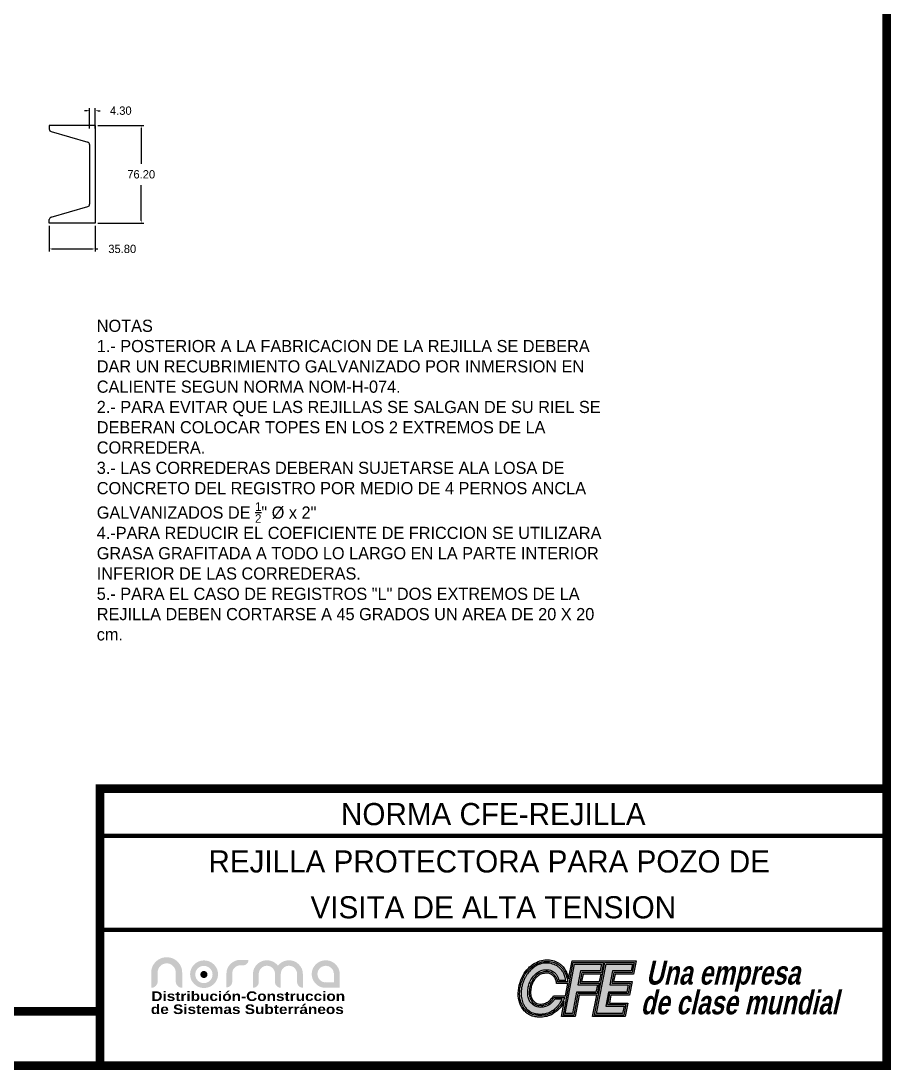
# Model space of a CAD drawing. Header units: centimetres. Extents: x 97 to 420531, y -2964 to 2316.
# Drawn here: x 2044 to 2723, y 97 to 915 of the extents above; entities that cross this region are included whole.
import ezdxf
from ezdxf.enums import TextEntityAlignment as Align

# ---------------------------------------------------------------- set-up
doc = ezdxf.new("R2010")
doc.units = ezdxf.units.CM
doc.header["$LTSCALE"] = 10
doc.header["$MEASUREMENT"] = 0
doc.layers.get('0').update_dxf_attribs({"linetype": 'CONTINUOUS'})
doc.layers.get('DEFPOINTS').update_dxf_attribs({"color": 2, "linetype": 'CONTINUOUS'})
for name, color, linetype in [('acero', 7, 'CONTINUOUS'), ('Dimensiones', 7, 'CONTINUOUS'), ('LAYER_1', 160, 'CONTINUOUS'), ('MARCO', 7, 'CONTINUOUS'), ('TEXTOS', 7, 'CONTINUOUS')]:
    doc.layers.add(name, color=color, linetype=linetype)
doc.layers.add('LOGO', color=7, linetype='CONTINUOUS', true_color=0x00a160)
doc.styles.get("Standard").update_dxf_attribs({"font": ''})
doc.styles.get('Standard').set_extended_font_data('Zurich Ex BT')
doc.dimstyles.get("Standard").update_dxf_attribs({"dimtxt": 6.5, "dimasz": 2, "dimexe": 2, "dimexo": 2, "dimgap": 5, "dimtad": 0, "dimtih": 1, "dimtoh": 1, "dimzin": 0, "dimdsep": 46, "dimtxsty": 'Standard', "dimcen": 0.09, "dimclrt": 256, "dimadec": 0, "dimazin": 0, "dimtfac": 1, "dimtofl": 0, "dimtmove": 0, "dimatfit": 3, "dimfxl": 0, "dimtolj": 1, "dimtzin": 0, "dimarcsym": 0})

# ---------------------------------------------------------------- blocks, each defined once
blk = doc.blocks.new('*D39')
at = {"layer": 'DEFPOINTS', "color": 0}
for p in [(2101.67, 833.71), (2101.67, 757.51), (2137.63, 757.51)]:
    blk.add_point(p, dxfattribs=at)
at = {"layer": 'Dimensiones', "color": 0, "lineweight": -2}
for p, q in [((2103.67, 833.71), (2139.63, 833.71)), ((2137.63, 831.71), (2137.63, 803.92)), ((2137.63, 759.51), (2137.63, 787.3)), ((2103.67, 757.51), (2139.63, 757.51))]:
    blk.add_line(p, q, dxfattribs=at)
at = {"layer": 'Dimensiones', "color": 0}
for points in [[(2137.29, 831.71), (2137.96, 831.71), (2137.63, 833.71)], [(2137.29, 759.51), (2137.96, 759.51), (2137.63, 757.51)]]:
    blk.add_solid(points, dxfattribs=at)
at = {"layer": 'Dimensiones', "insert": (2137.63, 795.61), "char_height": 6.5, "attachment_point": 5}
blk.add_mtext('\\A1;76.20', dxfattribs=at)
blk = doc.blocks.new('*D40')
at = {"layer": 'DEFPOINTS', "color": 0}
for p in [(2065.87, 757.51), (2101.67, 757.51), (2101.67, 737.41)]:
    blk.add_point(p, dxfattribs=at)
at = {"layer": 'Dimensiones', "color": 0, "lineweight": -2}
for p, q in [((2065.87, 755.51), (2065.87, 735.41)), ((2101.67, 755.51), (2101.67, 735.41)), ((2067.87, 737.41), (2099.67, 737.41)), ((2101.67, 737.41), (2103.67, 737.41))]:
    blk.add_line(p, q, dxfattribs=at)
at = {"layer": 'Dimensiones', "color": 0}
for points in [[(2067.87, 737.74), (2067.87, 737.07), (2065.87, 737.41)], [(2099.67, 737.74), (2099.67, 737.07), (2101.67, 737.41)]]:
    blk.add_solid(points, dxfattribs=at)
at = {"layer": 'Dimensiones', "insert": (2122.84, 737.41), "char_height": 6.5, "attachment_point": 5}
blk.add_mtext('\\A1;35.80', dxfattribs=at)
blk = doc.blocks.new('*D41')
at = {"layer": 'DEFPOINTS', "color": 0}
for p in [(2101.67, 845.31), (2097.37, 829.41), (2101.67, 829.41)]:
    blk.add_point(p, dxfattribs=at)
at = {"layer": 'Dimensiones', "color": 0, "lineweight": -2}
for p, q in [((2095.37, 845.31), (2093.37, 845.31)), ((2097.37, 831.41), (2097.37, 847.31)), ((2101.67, 831.41), (2101.67, 847.31)), ((2103.67, 845.31), (2105.67, 845.31))]:
    blk.add_line(p, q, dxfattribs=at)
at = {"layer": 'Dimensiones', "color": 0}
for points in [[(2095.37, 845.65), (2095.37, 844.98), (2097.37, 845.31)], [(2103.67, 845.65), (2103.67, 844.98), (2101.67, 845.31)]]:
    blk.add_solid(points, dxfattribs=at)
at = {"layer": 'Dimensiones', "insert": (2121.7, 845.31), "char_height": 6.5, "attachment_point": 5}
blk.add_mtext('\\A1;4.30', dxfattribs=at)
blk = doc.blocks.new('CFE-logo')
at = {"layer": 'LOGO'}
h = blk.add_hatch(color=256, dxfattribs=at)
h.paths.add_polyline_path([(-6.3, 34.49, 0.054617), (-8.96, 35.72, 0.06951), (-12.95, 36.47, 0.073461), (-17.11, 36.07, 0.070228), (-21.5, 34.29, 0.043722), (-24.22, 32.39, 0.039641), (-26.5, 30.15, 0.06765), (-29.65, 25.35, 0.070931), (-31.77, 18.5, 0.0834), (-31.89, 11.64, 0.093808), (-29.9, 5.9, 0.073538), (-27.55, 3.04, 0.039243), (-25.95, 1.76, 0.037048), (-24.48, 0.91, 0.041823), (-22.64, 0.21, 0.027251), (-21.22, -0.11, 0.022948), (-19.74, -0.29, 0.027241), (-17.5, -0.34, 0.028062), (-15.39, -0.16, 0.05489), (-12.11, 0.67, 0.050165), (-9.58, 1.94, 0.040744), (-7.12, 3.78, 0.04453), (-4.65, 6.39, 0.033821), (-2.99, 8.82, 0.010858), (-2.52, 9.65), (-4.35, 0), (4.35, 0), (6.96, 13.79), (18.39, 13.79), (15.66, 0), (36.56, 0), (38.28, 8.68), (26.42, 8.68), (27.43, 13.79), (39.3, 13.79), (41.02, 22.48), (29.16, 22.48), (30.11, 27.31), (41.98, 27.31), (43.66, 35.78), (2.42, 35.78), (0.23, 24.17, 0.027909), (-0.34, 26.36, 0.001464), (-0.37, 26.47, 0.000578), (-0.39, 26.51, -0.009497), (-0.4, 26.55, 0.003356), (-0.48, 26.8, 0.00254), (-0.55, 26.98, 0.005278), (-0.69, 27.36, 0.013504), (-1.06, 28.26, 0.004307), (-1.18, 28.54, 0.020786), (-1.82, 29.76, 0.016409), (-2.34, 30.62, 0.062618), (-4.51, 33.17, 0.047115)])
h.paths.add_polyline_path([(-4.73, 32.02, -0.026011), (-3.88, 31.08, -0.040955), (-2.63, 29.28, -0.045009), (-1.38, 26.56, -0.057125), (-0.39, 22.34), (-6.68, 22.34, 0.022798), (-6.87, 23.11, 0.022795), (-7.15, 23.93, 0.024572), (-7.54, 24.78, 0.029388), (-8.09, 25.72, 0.040701), (-8.99, 26.86, 0.087795), (-10.87, 28.24, 0.095835), (-13.34, 28.92, 0.056908), (-15.27, 28.85, 0.065301), (-17.81, 28.2, 0.095363), (-20.41, 26.54, 0.047439), (-22.43, 24.2, 0.028256), (-23.21, 22.98, 0.036079), (-23.95, 21.43, 0.040811), (-24.62, 19.15, 0.046813), (-25.05, 15.13, 0.065799), (-24.72, 12.55, 0.052928), (-24.08, 10.89, 0.055589), (-23.15, 9.47, 0.05296), (-22.07, 8.42, 0.068472), (-20.53, 7.52, 0.054253), (-19.27, 7.15, 0.012802), (-18.98, 7.1, 0.023993), (-18.42, 7.06, 0.025361), (-17.64, 7.03, 0.044931), (-16.33, 7.12, 0.044413), (-14.9, 7.52, 0.015165), (-13.84, 7.94, 0.0426), (-12.72, 8.48, 0.075058), (-10.63, 10.29, 0.044541), (-9.09, 12.37), (-2.25, 12.37, -0.021359), (-2.83, 11.01, -0.041863), (-4.59, 7.96, -0.048068), (-7.06, 5.07, -0.055524), (-10.09, 2.73, -0.033283), (-11.79, 1.85, -0.068103), (-15.6, 0.82, -0.069073), (-20.79, 0.86, -0.1917), (-28.13, 5.08, -0.108971), (-30.69, 10.24, -0.082267), (-31.19, 16.01, -0.03328), (-30.67, 19.62, -0.042896), (-29.47, 23.59, -0.06382), (-26.89, 28.26, -0.07848), (-22.64, 32.45, -0.056136), (-19.24, 34.34, -0.088161), (-14.22, 35.47, -0.078803), (-9.9, 34.95, -0.073198), (-6.56, 33.47, -0.054439)], flags=16)
h.paths.add_polyline_path([(-4.69, 30.51, -0.03804), (-3.72, 29.2, -0.032128), (-2.88, 27.67, -0.038622), (-1.97, 25.2, -0.030376), (-1.57, 23.46), (-5.96, 23.46, 0.025236), (-6.39, 24.75, 0.032471), (-7.02, 26.09, 0.08989), (-8.44, 27.87, 0.088015), (-10.52, 29.39, 0.114172), (-14.23, 30.12, 0.083553), (-17.46, 29.58, 0.092963), (-20.48, 27.8, 0.048188), (-22.92, 25.21, 0.064471), (-24.76, 21.9, 0.045389), (-25.68, 18.88, 0.053705), (-26.04, 15.15, 0.073942), (-25.53, 11.76, 0.077371), (-24.35, 9.37, 0.041784), (-23.49, 8.34, 0.036743), (-22.58, 7.55, 0.042496), (-21.34, 6.78, 0.042242), (-19.99, 6.23, 0.086788), (-17.97, 5.94, 0.048583), (-16.19, 6.06, 0.040014), (-14.63, 6.46, 0.025514), (-13.2, 7.04, 0.040124), (-12.22, 7.62, 0.027411), (-11.19, 8.44, 0.020598), (-10.11, 9.48, 0.013421), (-9.29, 10.39, 0.014222), (-8.59, 11.24), (-3.88, 11.24, -0.022184), (-4.38, 10.22, -0.021686), (-5.22, 8.83, -0.022236), (-6.2, 7.48, -0.023532), (-7.29, 6.23, -0.027026), (-8.55, 5.06, -0.046201), (-10.85, 3.48, -0.064778), (-13.92, 2.15, -0.048948), (-16.54, 1.68, -0.031415), (-18.91, 1.65, -0.03984), (-21.25, 1.93, -0.038066), (-22.82, 2.39, -0.040694), (-24.24, 3.05, -0.034971), (-25.41, 3.84, -0.031583), (-26.53, 4.84, -0.056818), (-28.09, 6.77, -0.040977), (-29.08, 8.65, -0.03107), (-29.68, 10.34, -0.030121), (-30.09, 12.17, -0.031633), (-30.29, 14.25, -0.033552), (-30.21, 16.59, -0.022587), (-29.92, 18.61, -0.025884), (-29.34, 20.97, -0.026393), (-28.51, 23.28, -0.026115), (-27.53, 25.32, -0.025986), (-26.51, 26.98, -0.02835), (-24.8, 29.18, -0.041606), (-22.64, 31.27, -0.031298), (-21.11, 32.36, -0.044143), (-18.95, 33.45, -0.036293), (-17.04, 34.06, -0.036108), (-15.27, 34.36, -0.044382), (-13, 34.37, -0.036616), (-11.04, 34.06, -0.038057), (-9, 33.42, -0.027852), (-7.62, 32.78, -0.028929), (-6.4, 32.03, -0.064438)], flags=0)
h.paths.add_polyline_path([(3.25, 34.78), (22.56, 34.78), (21.28, 28.31), (8.69, 28.31), (7.4, 21.48), (19.92, 21.48), (18.59, 14.79), (6.13, 14.79), (3.52, 1), (-3.14, 1)], flags=16)
h.paths.add_polyline_path([(-9.82, 26.3, -0.042079), (-9.1, 25.49, -0.024939), (-8.64, 24.82, -0.029066), (-8.17, 23.95, -0.030353), (-7.78, 22.96, -0.022503), (-7.58, 22.27, -0.046365), (-7.45, 21.33), (-0.31, 21.33), (-1.82, 13.38), (-9.51, 13.38, -0.032068), (-10.48, 11.89, -0.024919), (-11.35, 10.82, -0.03743), (-12.39, 9.85, -0.076551), (-13.88, 8.97, -0.017064), (-15.15, 8.46, -0.045383), (-16.43, 8.12, -0.050825), (-18.16, 8.06, -0.092177), (-20.13, 8.45, -0.068823), (-21.49, 9.22, -0.049798), (-22.38, 10.05, -0.061273), (-23.31, 11.41, -0.062952), (-23.96, 13.21, -0.048503), (-24.17, 14.84, -0.036912), (-24, 17.64, -0.056115), (-23.25, 20.86, -0.060826), (-22.09, 23.13, -0.025948), (-21.11, 24.45, -0.047646), (-19.63, 26.01, -0.083921), (-17.6, 27.25, -0.03878), (-16.32, 27.64, -0.031858), (-14.74, 27.89, -0.064861), (-12.97, 27.85, -0.078405), (-11.23, 27.29, -0.037228), (-10.49, 26.85, -0.03675)], flags=16)
h.paths.add_polyline_path([(4.08, 33.78), (21.38, 33.78), (20.49, 29.31), (7.86, 29.31), (6.19, 20.48), (18.73, 20.48), (17.79, 15.79), (5.3, 15.79), (2.69, 2), (-1.93, 2)], flags=0)
h.paths.add_polyline_path([(9.52, 27.31), (21.08, 27.31), (20.12, 22.48), (8.6, 22.48)], flags=0)
h.paths.add_polyline_path([(23.58, 34.78), (42.44, 34.78), (41.16, 28.31), (29.29, 28.31), (27.94, 21.48), (39.8, 21.48), (38.47, 14.79), (26.61, 14.79), (25.2, 7.68), (37.06, 7.68), (35.74, 1), (16.88, 1)], flags=16)
h.paths.add_polyline_path([(24.4, 33.78), (41.22, 33.78), (40.34, 29.31), (28.43, 29.31), (26.76, 20.48), (38.58, 20.48), (37.65, 15.79), (25.87, 15.79), (24.15, 6.68), (35.85, 6.68), (34.92, 2), (18.09, 2)], flags=0)
for points in [[(-2.52, 9.65, -0.010858), (-2.99, 8.82, -0.033821), (-4.65, 6.39, -0.04453), (-7.12, 3.78, -0.040744), (-9.58, 1.94, -0.050165), (-12.11, 0.67, -0.05489), (-15.39, -0.16, -0.028062), (-17.5, -0.34, -0.027241), (-19.74, -0.29, -0.022948), (-21.22, -0.11, -0.027251), (-22.64, 0.21, -0.041823), (-24.48, 0.91, -0.037048), (-25.95, 1.76, -0.039243), (-27.55, 3.04, -0.073538), (-29.9, 5.9, -0.093808), (-31.89, 11.64, -0.0834), (-31.77, 18.5, -0.070931), (-29.65, 25.35, -0.06765), (-26.5, 30.15, -0.039641), (-24.22, 32.39, -0.043722), (-21.5, 34.29, -0.070228), (-17.11, 36.07, -0.073461), (-12.95, 36.47, -0.06951), (-8.96, 35.72, -0.054617), (-6.3, 34.49, -0.047115), (-4.51, 33.17, -0.062618), (-2.34, 30.62, -0.016409), (-1.82, 29.76, -0.020786), (-1.18, 28.54, -0.004307), (-1.06, 28.26, -0.013504), (-0.69, 27.36, -0.005278), (-0.55, 26.98, -0.00254), (-0.48, 26.8, -0.003356), (-0.4, 26.55, 0.009497), (-0.39, 26.51, -0.000578), (-0.37, 26.47, -0.001464), (-0.34, 26.36, -0.027909), (0.23, 24.17), (2.42, 35.78), (43.66, 35.78), (41.98, 27.31), (30.11, 27.31), (29.16, 22.48), (41.02, 22.48), (39.3, 13.79), (27.43, 13.79), (26.42, 8.68), (38.28, 8.68), (36.56, 0), (15.66, 0), (18.39, 13.79), (6.96, 13.79), (4.35, 0), (-4.35, 0)], [(-6.68, 22.34, 0.022798), (-6.87, 23.11, 0.022795), (-7.15, 23.93, 0.024572), (-7.54, 24.78, 0.029388), (-8.09, 25.72, 0.040701), (-8.99, 26.86, 0.087795), (-10.87, 28.24, 0.097282), (-13.38, 28.92, 0.055766), (-15.27, 28.85, 0.065301), (-17.81, 28.2, 0.095363), (-20.41, 26.54, 0.047439), (-22.43, 24.2, 0.028256), (-23.21, 22.98, 0.036079), (-23.95, 21.43, 0.040811), (-24.62, 19.15, 0.046813), (-25.05, 15.13, 0.065799), (-24.72, 12.55, 0.052928), (-24.08, 10.89, 0.055589), (-23.15, 9.47, 0.05296), (-22.07, 8.42, 0.068472), (-20.53, 7.52, 0.054253), (-19.27, 7.15, 0.012802), (-18.98, 7.1, 0.023993), (-18.42, 7.06, 0.025361), (-17.64, 7.03, 0.044931), (-16.33, 7.12, 0.044413), (-14.9, 7.52, 0.015165), (-13.84, 7.94, 0.0426), (-12.72, 8.48, 0.075058), (-10.63, 10.29, 0.044541), (-9.09, 12.37), (-2.25, 12.37, -0.021359), (-2.83, 11.01, -0.041863), (-4.59, 7.96, -0.048068), (-7.06, 5.07, -0.055524), (-10.09, 2.73, -0.033283), (-11.79, 1.85, -0.068103), (-15.6, 0.82, -0.069073), (-20.79, 0.86, -0.1917), (-28.13, 5.08, -0.108971), (-30.69, 10.24, -0.082267), (-31.19, 16.01, -0.03328), (-30.67, 19.62, -0.042896), (-29.47, 23.59, -0.06382), (-26.89, 28.26, -0.07848), (-22.64, 32.45, -0.056136), (-19.24, 34.34, -0.088161), (-14.22, 35.47, -0.078803), (-9.9, 34.95, -0.073198), (-6.56, 33.47, -0.054439), (-4.73, 32.02, -0.026011), (-3.88, 31.08, -0.040955), (-2.63, 29.28, -0.045009), (-1.38, 26.56, -0.057125), (-0.39, 22.34)], [(-2.88, 27.67, 0.033314), (-3.75, 29.25, 0.037857), (-4.73, 30.56, 0.062841), (-6.4, 32.03, 0.028929), (-7.62, 32.78, 0.027852), (-9, 33.42, 0.038057), (-11.04, 34.06, 0.036616), (-13, 34.37, 0.044382), (-15.27, 34.36, 0.036108), (-17.04, 34.06, 0.036293), (-18.95, 33.45, 0.044143), (-21.11, 32.36, 0.031298), (-22.64, 31.27, 0.041004), (-24.77, 29.21, 0.028794), (-26.51, 26.98, 0.025986), (-27.53, 25.32, 0.026115), (-28.51, 23.28, 0.026393), (-29.34, 20.97, 0.025884), (-29.92, 18.61, 0.022587), (-30.21, 16.59, 0.033552), (-30.29, 14.25, 0.031633), (-30.09, 12.17, 0.030121), (-29.68, 10.34, 0.03107), (-29.08, 8.65, 0.040977), (-28.09, 6.77, 0.056818), (-26.53, 4.84, 0.031583), (-25.41, 3.84, 0.034971), (-24.24, 3.05, 0.040694), (-22.82, 2.39, 0.038066), (-21.25, 1.93, 0.03984), (-18.91, 1.65, 0.031563), (-16.53, 1.68, 0.048744), (-13.92, 2.15, 0.064778), (-10.85, 3.48, 0.046201), (-8.55, 5.06, 0.027026), (-7.29, 6.23, 0.022945), (-6.22, 7.44, 0.022786), (-5.22, 8.83, 0.021686), (-4.38, 10.22, 0.022184), (-3.88, 11.24), (-8.59, 11.24, -0.014222), (-9.29, 10.39, -0.013421), (-10.11, 9.48, -0.019817), (-11.14, 8.48, -0.028593), (-12.22, 7.62, -0.040124), (-13.2, 7.04, -0.025514), (-14.63, 6.46, -0.040014), (-16.19, 6.06, -0.048583), (-17.97, 5.94, -0.086788), (-19.99, 6.23, -0.042242), (-21.34, 6.78, -0.042496), (-22.58, 7.55, -0.036743), (-23.49, 8.34, -0.041784), (-24.35, 9.37, -0.077371), (-25.53, 11.76, -0.073942), (-26.04, 15.15, -0.053705), (-25.68, 18.88, -0.045389), (-24.76, 21.9, -0.064471), (-22.92, 25.21, -0.048188), (-20.48, 27.8, -0.092963), (-17.46, 29.58, -0.083553), (-14.23, 30.12, -0.114172), (-10.52, 29.39, -0.088015), (-8.44, 27.87, -0.08989), (-7.02, 26.09, -0.032471), (-6.39, 24.75, -0.025236), (-5.96, 23.46), (-1.57, 23.46, 0.030376), (-1.97, 25.2, 0.038622)]]:
    blk.add_lwpolyline(points, format="xyb", close=True, dxfattribs=at)
for points in [[(19.92, 21.48), (18.59, 14.79), (6.13, 14.79), (3.52, 1), (-3.14, 1), (3.25, 34.78), (22.56, 34.78), (21.28, 28.31), (8.69, 28.31), (7.4, 21.48), (19.92, 21.48)], [(20.49, 29.31), (7.86, 29.31), (6.19, 20.48), (18.73, 20.48), (17.79, 15.79), (5.3, 15.79), (2.69, 2), (-1.93, 2), (4.08, 33.78), (21.38, 33.78)], [(23.58, 34.78), (42.44, 34.78), (41.16, 28.31), (29.29, 28.31), (27.94, 21.48), (39.8, 21.48), (38.47, 14.79), (26.61, 14.79), (25.2, 7.68), (37.06, 7.68), (35.74, 1), (16.88, 1)], [(24.4, 33.78), (41.22, 33.78), (40.34, 29.31), (28.43, 29.31), (26.76, 20.48), (38.58, 20.48), (37.65, 15.79), (25.87, 15.79), (24.15, 6.68), (35.85, 6.68), (34.92, 2), (18.09, 2)], [(20.12, 22.48), (21.08, 27.31), (9.52, 27.31), (8.6, 22.48)]]:
    blk.add_lwpolyline(points, close=True, dxfattribs=at)
blk.add_lwpolyline([(-0.31, 21.33), (-7.45, 21.33, 0.046365), (-7.58, 22.27, 0.022503), (-7.78, 22.96, 0.030353), (-8.17, 23.95, 0.029066), (-8.64, 24.82, 0.024939), (-9.1, 25.49, 0.042079), (-9.82, 26.3, 0.03675), (-10.49, 26.85, 0.037228), (-11.23, 27.29, 0.078405), (-12.97, 27.85, 0.064861), (-14.74, 27.89, 0.031858), (-16.32, 27.64, 0.03878), (-17.6, 27.25, 0.083921), (-19.63, 26.01, 0.047646), (-21.11, 24.45, 0.025948), (-22.09, 23.13, 0.060826), (-23.25, 20.86, 0.056115), (-24, 17.64, 0.036912), (-24.17, 14.84, 0.048503), (-23.96, 13.21, 0.062952), (-23.31, 11.41, 0.062364), (-22.36, 10.03, 0.048606), (-21.49, 9.22, 0.068823), (-20.13, 8.45, 0.092177), (-18.16, 8.06, 0.050825), (-16.43, 8.12, 0.045383), (-15.15, 8.46, 0.017064), (-13.88, 8.97, 0.076551), (-12.39, 9.85, 0.03743), (-11.35, 10.82, 0.024919), (-10.48, 11.89, 0.032068), (-9.51, 13.38), (-1.82, 13.38)], format="xyb", dxfattribs=at)
blk.add_lwpolyline([(-1.82, 13.38), (-0.31, 21.33)], dxfattribs=at)
blk = doc.blocks.new('CFE-empresa')
at = {"layer": 'LOGO'}
blk.add_blockref('CFE-logo', (-46.5, 0), dxfattribs=at)
at = {"layer": 'LOGO', "char_height": 15.2785, "attachment_point": 4, "line_spacing_factor": 0.75}
for s, insert, width in [('\\pi3.3868;{\\fHelvetica Narrow|b1|i0|c0|p34;\\Q13;\\W0.9;Una empresa}', (0, 25.9), 107.2821), ('{\\fHelvetica Narrow|b1|i0|c0|p34;\\Q13;\\W0.9;de clase mundial}', (0, 8.99), 135.3031)]:
    blk.add_mtext(s, dxfattribs=dict(at, insert=insert, width=width))
blk = doc.blocks.new('logo_norma')
at = {"linetype": 'Continuous', "lineweight": 0}
blk.add_hatch(color=2, dxfattribs=at).paths.add_polyline_path([(33.63, 163, 1), (38.81, 163, 1)])
at = {"layer": 'LAYER_1', "lineweight": 0}
h = blk.add_hatch(color=7, dxfattribs=at)
h.dxf.hatch_style = 2
edge = h.paths.add_edge_path()
edge.add_spline(control_points=[(15.71, 164.38), (15.71, 166.19), (15.07, 167.77), (13.79, 169.1), (12.51, 170.44), (10.96, 171.11), (9.14, 171.11), (7.3, 171.11), (5.74, 170.44), (4.46, 169.12), (3.17, 167.79), (2.53, 166.21), (2.53, 164.38), (2.53, 164.38), (2.53, 157.96), (2.53, 157.96), (2.53, 156.68), (2.07, 155.58), (1.15, 154.66), (0.23, 153.74), (-0.87, 153.28), (-2.15, 153.28), (-2.15, 153.28), (-2.15, 164.39), (-2.15, 164.39), (-2.15, 167.46), (-1.04, 170.09), (1.17, 172.27), (3.38, 174.45), (6.03, 175.54), (9.14, 175.54), (12.22, 175.54), (14.87, 174.45), (17.08, 172.27), (19.29, 170.09), (20.4, 167.46), (20.4, 164.39), (20.4, 164.39), (20.4, 153.28), (20.4, 153.28), (19.11, 153.28), (18.01, 153.74), (17.09, 154.66), (16.17, 155.58), (15.71, 156.68), (15.71, 157.96), (15.71, 157.96), (15.71, 164.38), (15.71, 164.38)], knot_values=[0, 0, 0, 0, 1, 1, 1, 2, 2, 2, 3, 3, 3, 4, 4, 4, 5, 5, 5, 6, 6, 6, 7, 7, 7, 8, 8, 8, 9, 9, 9, 10, 10, 10, 11, 11, 11, 12, 12, 12, 13, 13, 13, 14, 14, 14, 15, 15, 15, 16, 16, 16, 16], degree=3, periodic=0)
h = blk.add_hatch(color=1, dxfattribs=at)
h.dxf.hatch_style = 2
edge = h.paths.add_edge_path()
edge.add_arc((36.22, 163), 6.29, 0, 360)
h.paths.add_polyline_path([(36.33, 173.22), (36.59, 173.21), (36.85, 173.2), (37.1, 173.19), (37.36, 173.17), (37.61, 173.14), (37.85, 173.11), (38.1, 173.07), (38.34, 173.03), (38.58, 172.98), (38.82, 172.93), (39.06, 172.87), (39.29, 172.8), (39.52, 172.73), (39.75, 172.65), (39.98, 172.57), (40.2, 172.48), (40.43, 172.39), (40.65, 172.28), (40.86, 172.18), (41.08, 172.07), (41.29, 171.95), (41.5, 171.83), (41.71, 171.7), (41.92, 171.56), (42.12, 171.42), (42.33, 171.27), (42.53, 171.12), (42.72, 170.96), (42.92, 170.8), (43.11, 170.63), (43.3, 170.46), (43.49, 170.27), (43.68, 170.09), (43.85, 169.9), (44.03, 169.71), (44.19, 169.52), (44.35, 169.33), (44.51, 169.13), (44.66, 168.93), (44.8, 168.73), (44.94, 168.52), (45.07, 168.32), (45.2, 168.11), (45.32, 167.9), (45.43, 167.68), (45.54, 167.47), (45.64, 167.25), (45.74, 167.03), (45.83, 166.81), (45.91, 166.58), (45.99, 166.35), (46.07, 166.12), (46.13, 165.89), (46.19, 165.66), (46.25, 165.42), (46.3, 165.18), (46.34, 164.94), (46.38, 164.69), (46.41, 164.45), (46.44, 164.2), (46.46, 163.95), (46.48, 163.69), (46.48, 163.44), (46.49, 163.18), (46.48, 162.92), (46.48, 162.66), (46.46, 162.41), (46.44, 162.16), (46.41, 161.91), (46.38, 161.66), (46.34, 161.42), (46.3, 161.18), (46.25, 160.94), (46.19, 160.7), (46.13, 160.47), (46.07, 160.24), (45.99, 160.01), (45.91, 159.78), (45.83, 159.56), (45.74, 159.33), (45.64, 159.11), (45.54, 158.9), (45.43, 158.68), (45.32, 158.47), (45.2, 158.26), (45.07, 158.05), (44.94, 157.85), (44.8, 157.64), (44.66, 157.44), (44.51, 157.25), (44.35, 157.05), (44.19, 156.86), (44.03, 156.67), (43.85, 156.48), (43.68, 156.29), (43.49, 156.11), (43.3, 155.93), (43.11, 155.76), (42.92, 155.59), (42.72, 155.43), (42.53, 155.27), (42.33, 155.12), (42.12, 154.97), (41.92, 154.83), (41.71, 154.7), (41.5, 154.57), (41.29, 154.45), (41.08, 154.33), (40.86, 154.22), (40.65, 154.11), (40.43, 154.02), (40.2, 153.92), (39.98, 153.83), (39.75, 153.75), (39.52, 153.67), (39.29, 153.6), (39.06, 153.54), (38.82, 153.48), (38.58, 153.42), (38.34, 153.37), (38.1, 153.33), (37.85, 153.29), (37.61, 153.26), (37.36, 153.24), (37.1, 153.22), (36.85, 153.2), (36.59, 153.2), (36.33, 153.19), (36.07, 153.2), (35.82, 153.2), (35.56, 153.22), (35.31, 153.24), (35.06, 153.26), (34.81, 153.29), (34.57, 153.33), (34.33, 153.37), (34.09, 153.42), (33.85, 153.48), (33.61, 153.54), (33.38, 153.6), (33.15, 153.67), (32.92, 153.75), (32.69, 153.83), (32.47, 153.92), (32.24, 154.02), (32.02, 154.11), (31.81, 154.22), (31.59, 154.33), (31.38, 154.45), (31.17, 154.57), (30.96, 154.7), (30.75, 154.83), (30.55, 154.97), (30.35, 155.12), (30.15, 155.27), (29.95, 155.43), (29.76, 155.59), (29.57, 155.76), (29.38, 155.93), (29.19, 156.11), (29, 156.29), (28.83, 156.48), (28.65, 156.67), (28.49, 156.86), (28.33, 157.05), (28.17, 157.25), (28.02, 157.44), (27.88, 157.64), (27.75, 157.85), (27.61, 158.05), (27.49, 158.26), (27.37, 158.47), (27.26, 158.68), (27.15, 158.9), (27.05, 159.11), (26.95, 159.33), (26.86, 159.56), (26.77, 159.78), (26.7, 160.01), (26.62, 160.24), (26.56, 160.47), (26.49, 160.7), (26.44, 160.94), (26.39, 161.18), (26.35, 161.42), (26.31, 161.66), (26.28, 161.91), (26.25, 162.16), (26.23, 162.41), (26.21, 162.66), (26.21, 162.92), (26.2, 163.18), (26.21, 163.44), (26.21, 163.69), (26.23, 163.95), (26.25, 164.2), (26.28, 164.45), (26.31, 164.69), (26.35, 164.94), (26.39, 165.18), (26.44, 165.42), (26.49, 165.66), (26.56, 165.89), (26.62, 166.12), (26.7, 166.35), (26.77, 166.58), (26.86, 166.81), (26.95, 167.03), (27.05, 167.25), (27.15, 167.47), (27.26, 167.68), (27.37, 167.9), (27.49, 168.11), (27.61, 168.32), (27.75, 168.52), (27.88, 168.73), (28.02, 168.93), (28.17, 169.13), (28.33, 169.33), (28.49, 169.52), (28.65, 169.71), (28.83, 169.9), (29, 170.09), (29.19, 170.27), (29.38, 170.46), (29.57, 170.63), (29.76, 170.8), (29.95, 170.96), (30.15, 171.12), (30.35, 171.27), (30.55, 171.42), (30.75, 171.56), (30.96, 171.7), (31.17, 171.83), (31.38, 171.95), (31.59, 172.07), (31.81, 172.18), (32.02, 172.28), (32.24, 172.39), (32.47, 172.48), (32.69, 172.57), (32.92, 172.65), (33.15, 172.73), (33.38, 172.8), (33.61, 172.87), (33.85, 172.93), (34.09, 172.98), (34.33, 173.03), (34.57, 173.07), (34.81, 173.11), (35.06, 173.14), (35.31, 173.17), (35.56, 173.19), (35.82, 173.2), (36.07, 173.21)])
h = blk.add_hatch(color=7, dxfattribs=at)
h.dxf.hatch_style = 2
edge = h.paths.add_edge_path()
edge.add_spline(control_points=[(56.86, 157.83), (56.86, 156.68), (56.45, 155.69), (55.62, 154.86), (54.79, 154.04), (53.8, 153.62), (52.65, 153.62), (52.65, 153.62), (52.65, 163.66), (52.65, 163.66), (52.65, 166.43), (53.65, 168.79), (55.65, 170.74), (57.65, 172.68), (60.03, 173.65), (62.81, 173.65), (62.81, 173.65), (68.73, 173.65), (68.73, 173.65), (68.73, 172.55), (68.34, 171.61), (67.56, 170.83), (66.78, 170.06), (65.84, 169.67), (64.74, 169.67), (64.74, 169.67), (62.81, 169.67), (62.81, 169.67), (61.15, 169.67), (59.75, 169.08), (58.59, 167.91), (57.44, 166.73), (56.86, 165.32), (56.86, 163.66), (56.86, 163.66), (56.86, 157.83), (56.86, 157.83)], knot_values=[0, 0, 0, 0, 1, 1, 1, 2, 2, 2, 3, 3, 3, 4, 4, 4, 5, 5, 5, 6, 6, 6, 7, 7, 7, 8, 8, 8, 9, 9, 9, 10, 10, 10, 11, 11, 11, 12, 12, 12, 12], degree=3, periodic=0)
h = blk.add_hatch(color=7, dxfattribs=at)
h.dxf.hatch_style = 2
edge = h.paths.add_edge_path()
edge.add_spline(control_points=[(92.25, 163.31), (92.25, 163.31), (92.25, 153.32), (92.25, 153.32), (91.1, 153.32), (90.11, 153.74), (89.28, 154.56), (88.45, 155.39), (88.04, 156.38), (88.04, 157.53), (88.04, 157.53), (88.04, 163.31), (88.04, 163.31), (88.04, 164.96), (87.47, 166.38), (86.32, 167.57), (85.18, 168.76), (83.78, 169.36), (82.12, 169.36), (80.47, 169.36), (79.07, 168.76), (77.91, 167.57), (76.76, 166.38), (76.18, 164.96), (76.18, 163.31), (76.18, 163.31), (76.18, 157.53), (76.18, 157.53), (76.18, 156.36), (75.77, 155.37), (74.95, 154.55), (74.13, 153.74), (73.14, 153.32), (71.97, 153.32), (71.97, 153.32), (71.97, 163.31), (71.97, 163.31), (71.97, 166.08), (72.97, 168.45), (74.96, 170.41), (76.96, 172.37), (79.35, 173.35), (82.12, 173.35), (83.69, 173.35), (85.18, 173), (86.59, 172.31), (87.99, 171.62), (89.18, 170.66), (90.17, 169.42), (91.12, 170.64), (92.31, 171.6), (93.73, 172.3), (95.15, 173), (96.64, 173.35), (98.19, 173.35), (100.97, 173.35), (103.35, 172.37), (105.34, 170.41), (107.33, 168.45), (108.32, 166.08), (108.32, 163.31), (108.32, 163.31), (108.32, 153.32), (108.32, 153.32), (107.17, 153.32), (106.18, 153.74), (105.35, 154.56), (104.52, 155.39), (104.11, 156.38), (104.11, 157.53), (104.11, 157.53), (104.11, 163.31), (104.11, 163.31), (104.11, 164.96), (103.54, 166.38), (102.39, 167.57), (101.25, 168.76), (99.85, 169.36), (98.19, 169.36), (96.54, 169.36), (95.14, 168.76), (93.98, 167.57), (92.83, 166.38), (92.25, 164.96), (92.25, 163.31)], knot_values=[0, 0, 0, 0, 1, 1, 1, 2, 2, 2, 3, 3, 3, 4, 4, 4, 5, 5, 5, 6, 6, 6, 7, 7, 7, 8, 8, 8, 9, 9, 9, 10, 10, 10, 11, 11, 11, 12, 12, 12, 13, 13, 13, 14, 14, 14, 15, 15, 15, 16, 16, 16, 17, 17, 17, 18, 18, 18, 19, 19, 19, 20, 20, 20, 21, 21, 21, 22, 22, 22, 23, 23, 23, 24, 24, 24, 25, 25, 25, 26, 26, 26, 27, 27, 27, 28, 28, 28, 28], degree=3, periodic=0)
h = blk.add_hatch(color=7, dxfattribs=at)
h.dxf.hatch_style = 2
h.paths.add_polyline_path([(135.17, 163.27), (135.17, 153.28), (124.97, 153.28), (124.71, 153.29), (124.46, 153.3), (124.2, 153.31), (123.95, 153.33), (123.7, 153.36), (123.45, 153.39), (123.21, 153.42), (122.96, 153.47), (122.72, 153.52), (122.48, 153.57), (122.25, 153.63), (122.01, 153.69), (121.78, 153.77), (121.55, 153.84), (121.32, 153.93), (121.1, 154.01), (120.87, 154.11), (120.65, 154.21), (120.44, 154.31), (120.22, 154.42), (120.01, 154.54), (119.8, 154.66), (119.59, 154.79), (119.38, 154.93), (119.17, 155.07), (118.97, 155.21), (118.77, 155.36), (118.57, 155.52), (118.38, 155.68), (118.19, 155.85), (118, 156.02), (117.81, 156.2), (117.62, 156.39), (117.44, 156.57), (117.27, 156.76), (117.1, 156.95), (116.94, 157.14), (116.79, 157.34), (116.64, 157.54), (116.49, 157.74), (116.36, 157.94), (116.23, 158.15), (116.1, 158.35), (115.98, 158.56), (115.86, 158.78), (115.76, 158.99), (115.65, 159.21), (115.56, 159.43), (115.47, 159.65), (115.38, 159.87), (115.3, 160.1), (115.23, 160.33), (115.16, 160.56), (115.1, 160.8), (115.04, 161.03), (114.99, 161.27), (114.95, 161.51), (114.91, 161.76), (114.88, 162), (114.85, 162.25), (114.83, 162.5), (114.82, 162.76), (114.81, 163.01), (114.81, 163.27), (114.81, 163.53), (114.82, 163.79), (114.83, 164.04), (114.85, 164.29), (114.88, 164.54), (114.91, 164.79), (114.95, 165.03), (114.99, 165.27), (115.04, 165.51), (115.1, 165.75), (115.16, 165.98), (115.23, 166.22), (115.3, 166.45), (115.38, 166.67), (115.47, 166.9), (115.56, 167.12), (115.65, 167.34), (115.76, 167.56), (115.86, 167.78), (115.98, 167.99), (116.1, 168.2), (116.23, 168.41), (116.36, 168.62), (116.49, 168.82), (116.64, 169.02), (116.79, 169.22), (116.94, 169.42), (117.1, 169.61), (117.27, 169.8), (117.44, 169.99), (117.62, 170.18), (117.81, 170.37), (118, 170.55), (118.19, 170.72), (118.38, 170.89), (118.57, 171.06), (118.77, 171.21), (118.97, 171.37), (119.17, 171.51), (119.38, 171.65), (119.59, 171.79), (119.8, 171.92), (120.01, 172.04), (120.22, 172.16), (120.44, 172.27), (120.65, 172.38), (120.87, 172.48), (121.1, 172.57), (121.32, 172.66), (121.55, 172.75), (121.78, 172.82), (122.01, 172.89), (122.25, 172.96), (122.48, 173.02), (122.72, 173.08), (122.96, 173.12), (123.21, 173.17), (123.45, 173.2), (123.7, 173.24), (123.95, 173.26), (124.2, 173.28), (124.46, 173.3), (124.71, 173.31), (124.97, 173.31), (125.23, 173.31), (125.49, 173.3), (125.74, 173.28), (126, 173.26), (126.25, 173.24), (126.49, 173.2), (126.74, 173.17), (126.98, 173.12), (127.23, 173.08), (127.46, 173.02), (127.7, 172.96), (127.94, 172.89), (128.17, 172.82), (128.4, 172.75), (128.63, 172.66), (128.85, 172.57), (129.07, 172.48), (129.3, 172.38), (129.51, 172.27), (129.73, 172.16), (129.94, 172.04), (130.16, 171.92), (130.37, 171.79), (130.57, 171.65), (130.78, 171.51), (130.98, 171.37), (131.18, 171.21), (131.38, 171.06), (131.58, 170.89), (131.77, 170.72), (131.96, 170.55), (132.15, 170.37), (132.34, 170.18), (132.52, 169.99), (132.69, 169.8), (132.86, 169.61), (133.02, 169.42), (133.18, 169.22), (133.33, 169.02), (133.47, 168.82), (133.61, 168.62), (133.74, 168.41), (133.87, 168.2), (133.99, 167.99), (134.1, 167.78), (134.21, 167.56), (134.32, 167.34), (134.41, 167.12), (134.5, 166.9), (134.59, 166.67), (134.67, 166.45), (134.74, 166.22), (134.81, 165.98), (134.87, 165.75), (134.93, 165.51), (134.98, 165.27), (135.02, 165.03), (135.06, 164.79), (135.09, 164.54), (135.12, 164.29), (135.14, 164.04), (135.15, 163.79), (135.16, 163.53)])
edge = h.paths.add_edge_path()
edge.add_line((130.75, 157.38), (124.84, 157.38))
edge.add_arc((124.84, 163.29), 5.91, 0, 270, ccw=False)
edge.add_line((130.75, 163.29), (130.75, 157.38))
edge = h.paths.add_edge_path()
edge.add_arc((124.84, 163.29), 5.91, 227.45875, 270)
edge.add_line((124.84, 157.38), (130.75, 157.38))
edge.add_line((130.75, 157.38), (130.75, 163.29))
edge.add_arc((124.84, 163.29), 5.91, 360, 490.35884)
edge.add_line((121.02, 167.79), (121.08, 167.85))
edge.add_line((121.08, 167.85), (121.19, 167.95))
edge.add_line((121.19, 167.95), (121.3, 168.05))
edge.add_line((121.3, 168.05), (121.42, 168.14))
edge.add_line((121.42, 168.14), (121.54, 168.23))
edge.add_line((121.54, 168.23), (121.66, 168.31))
edge.add_line((121.66, 168.31), (121.78, 168.4))
edge.add_line((121.78, 168.4), (121.9, 168.47))
edge.add_line((121.9, 168.47), (122.02, 168.55))
edge.add_line((122.02, 168.55), (122.15, 168.62))
edge.add_line((122.15, 168.62), (122.28, 168.69))
edge.add_line((122.28, 168.69), (122.4, 168.75))
edge.add_line((122.4, 168.75), (122.53, 168.81))
edge.add_line((122.53, 168.81), (122.66, 168.87))
edge.add_line((122.66, 168.87), (122.8, 168.93))
edge.add_line((122.8, 168.93), (122.93, 168.98))
edge.add_line((122.93, 168.98), (123.07, 169.02))
edge.add_line((123.07, 169.02), (123.2, 169.07))
edge.add_line((123.2, 169.07), (123.34, 169.11))
edge.add_line((123.34, 169.11), (123.48, 169.14))
edge.add_line((123.48, 169.14), (123.63, 169.18))
edge.add_line((123.63, 169.18), (123.77, 169.21))
edge.add_line((123.77, 169.21), (123.91, 169.23))
edge.add_line((123.91, 169.23), (124.06, 169.26))
edge.add_line((124.06, 169.26), (124.21, 169.27))
edge.add_line((124.21, 169.27), (124.36, 169.29))
edge.add_line((124.36, 169.29), (124.51, 169.3))
edge.add_line((124.51, 169.3), (124.66, 169.31))
edge.add_line((124.66, 169.31), (124.81, 169.32))
edge.add_line((124.81, 169.32), (124.97, 169.32))
edge.add_line((124.97, 169.32), (125.12, 169.32))
edge.add_line((125.12, 169.32), (125.28, 169.31))
edge.add_line((125.28, 169.31), (125.43, 169.3))
edge.add_line((125.43, 169.3), (125.58, 169.29))
edge.add_line((125.58, 169.29), (125.73, 169.27))
edge.add_line((125.73, 169.27), (125.88, 169.26))
edge.add_line((125.88, 169.26), (126.02, 169.23))
edge.add_line((126.02, 169.23), (126.17, 169.21))
edge.add_line((126.17, 169.21), (126.31, 169.18))
edge.add_line((126.31, 169.18), (126.45, 169.14))
edge.add_line((126.45, 169.14), (126.59, 169.11))
edge.add_line((126.59, 169.11), (126.73, 169.07))
edge.add_line((126.73, 169.07), (126.87, 169.02))
edge.add_line((126.87, 169.02), (127, 168.98))
edge.add_line((127, 168.98), (127.14, 168.93))
edge.add_line((127.14, 168.93), (127.27, 168.87))
edge.add_line((127.27, 168.87), (127.4, 168.81))
edge.add_line((127.4, 168.81), (127.53, 168.75))
edge.add_line((127.53, 168.75), (127.66, 168.69))
edge.add_line((127.66, 168.69), (127.79, 168.62))
edge.add_line((127.79, 168.62), (127.91, 168.55))
edge.add_line((127.91, 168.55), (128.03, 168.47))
edge.add_line((128.03, 168.47), (128.16, 168.4))
edge.add_line((128.16, 168.4), (128.28, 168.31))
edge.add_line((128.28, 168.31), (128.4, 168.23))
edge.add_line((128.4, 168.23), (128.51, 168.14))
edge.add_line((128.51, 168.14), (128.63, 168.05))
edge.add_line((128.63, 168.05), (128.74, 167.95))
edge.add_line((128.74, 167.95), (128.86, 167.85))
edge.add_line((128.86, 167.85), (128.97, 167.75))
edge.add_line((128.97, 167.75), (129.08, 167.64))
edge.add_line((129.08, 167.64), (129.19, 167.53))
edge.add_line((129.19, 167.53), (129.29, 167.42))
edge.add_line((129.29, 167.42), (129.4, 167.31))
edge.add_line((129.4, 167.31), (129.5, 167.19))
edge.add_line((129.5, 167.19), (129.59, 167.07))
edge.add_line((129.59, 167.07), (129.69, 166.96))
edge.add_line((129.69, 166.96), (129.78, 166.84))
edge.add_line((129.78, 166.84), (129.86, 166.72))
edge.add_line((129.86, 166.72), (129.94, 166.6))
edge.add_line((129.94, 166.6), (130.02, 166.47))
edge.add_line((130.02, 166.47), (130.1, 166.35))
edge.add_line((130.1, 166.35), (130.17, 166.22))
edge.add_line((130.17, 166.22), (130.24, 166.1))
edge.add_line((130.24, 166.1), (130.31, 165.97))
edge.add_line((130.31, 165.97), (130.37, 165.84))
edge.add_line((130.37, 165.84), (130.43, 165.71))
edge.add_line((130.43, 165.71), (130.48, 165.57))
edge.add_line((130.48, 165.57), (130.54, 165.44))
edge.add_line((130.54, 165.44), (130.58, 165.3))
edge.add_line((130.58, 165.3), (130.63, 165.17))
edge.add_line((130.63, 165.17), (130.67, 165.03))
edge.add_line((130.67, 165.03), (130.71, 164.89))
edge.add_line((130.71, 164.89), (130.75, 164.75))
edge.add_line((130.75, 164.75), (130.78, 164.61))
edge.add_line((130.78, 164.61), (130.81, 164.47))
edge.add_line((130.81, 164.47), (130.83, 164.32))
edge.add_line((130.83, 164.32), (130.85, 164.18))
edge.add_line((130.85, 164.18), (130.87, 164.03))
edge.add_line((130.87, 164.03), (130.89, 163.88))
edge.add_line((130.89, 163.88), (130.9, 163.73))
edge.add_line((130.9, 163.73), (130.91, 163.58))
edge.add_line((130.91, 163.58), (130.91, 163.43))
edge.add_line((130.91, 163.43), (130.91, 163.27))
edge.add_line((130.91, 163.27), (130.91, 157.27))
edge.add_line((130.91, 157.27), (124.97, 157.27))
edge.add_line((124.97, 157.27), (124.81, 157.28))
edge.add_line((124.81, 157.28), (124.66, 157.28))
edge.add_line((124.66, 157.28), (124.51, 157.29))
edge.add_line((124.51, 157.29), (124.36, 157.3))
edge.add_line((124.36, 157.3), (124.21, 157.32))
edge.add_line((124.21, 157.32), (124.06, 157.34))
edge.add_line((124.06, 157.34), (123.91, 157.36))
edge.add_line((123.91, 157.36), (123.77, 157.38))
edge.add_line((123.77, 157.38), (123.63, 157.41))
edge.add_line((123.63, 157.41), (123.48, 157.45))
edge.add_line((123.48, 157.45), (123.34, 157.48))
edge.add_line((123.34, 157.48), (123.2, 157.52))
edge.add_line((123.2, 157.52), (123.07, 157.57))
edge.add_line((123.07, 157.57), (122.93, 157.61))
edge.add_line((122.93, 157.61), (122.8, 157.66))
edge.add_line((122.8, 157.66), (122.66, 157.71))
edge.add_line((122.66, 157.71), (122.53, 157.77))
edge.add_line((122.53, 157.77), (122.4, 157.83))
edge.add_line((122.4, 157.83), (122.28, 157.9))
edge.add_line((122.28, 157.9), (122.15, 157.96))
edge.add_line((122.15, 157.96), (122.02, 158.03))
edge.add_line((122.02, 158.03), (121.9, 158.11))
edge.add_line((121.9, 158.11), (121.78, 158.18))
edge.add_line((121.78, 158.18), (121.66, 158.27))
edge.add_line((121.66, 158.27), (121.54, 158.35))
edge.add_line((121.54, 158.35), (121.42, 158.44))
edge.add_line((121.42, 158.44), (121.3, 158.53))
edge.add_line((121.3, 158.53), (121.19, 158.62))
edge.add_line((121.19, 158.62), (121.08, 158.72))
edge.add_line((121.08, 158.72), (120.96, 158.82))
edge.add_line((120.96, 158.82), (120.85, 158.93))
edge.add_line((120.85, 158.93), (120.85, 158.93))
at = {"linetype": 'Continuous', "lineweight": 0, "char_height": 7, "width": 540.679, "attachment_point": 1}
for s, insert in [('{\\fArial Black|b0|i0|c0|p34;Distribución-Construccion}', (-2.03, 150.69)), ('{\\fArial Black|b0|i0|c0|p34;de Sistemas Subterráneos}', (-2.43, 141.19))]:
    blk.add_mtext(s, dxfattribs=dict(at, insert=insert))
blk = doc.blocks.new('Marco y Logo')
at = {"layer": 'MARCO', "linetype": 'Continuous', "const_width": 6.79}
for points in [[(2719.43, 100), (2719.43, 1794.92), (100, 1794.92), (100, 100)], [(2105.41, 100), (2719.43, 100), (2719.43, 316.2), (2105.41, 316.2)]]:
    blk.add_lwpolyline(points, close=True, dxfattribs=at)
at = {"layer": 'MARCO', "linetype": 'Continuous', "const_width": 3.4}
for points in [[(2105.41, 279.45), (2719.43, 279.45)], [(2105.41, 205.94), (2719.43, 205.94)]]:
    blk.add_lwpolyline(points, dxfattribs=at)
at = {"linetype": 'Continuous', "lineweight": 0, "xscale": 1.071288082806973, "yscale": 1.071288082810845, "zscale": 1.071288082810688}
blk.add_blockref('logo_norma', (2147.76, -3.46), dxfattribs=at)
at = {"layer": 'LOGO', "xscale": 1.214999999999989, "yscale": 1.214999999999989, "zscale": 1.215}
blk.add_blockref('CFE-empresa', (2527.41, 138.29), dxfattribs=at)
blk = doc.blocks.new('Marco y LogoS')
at = {"layer": 'MARCO', "linetype": 'Continuous', "const_width": 6.79}
for points in [[(2719.43, 100), (2719.43, 1794.92), (100, 1794.92), (100, 100)], [(2105.41, 100), (2719.43, 100), (2719.43, 316.2), (2105.41, 316.2)]]:
    blk.add_lwpolyline(points, close=True, dxfattribs=at)
at = {"layer": 'MARCO', "linetype": 'Continuous'}
for points, const_width in [([(2105.41, 279.45), (2719.43, 279.45)], 3.4), ([(2105.41, 205.94), (2719.43, 205.94)], 3.4), ([(2105.41, 142.35), (100, 142.35)], 6.79)]:
    blk.add_lwpolyline(points, dxfattribs=dict(at, const_width=const_width))
at = {"linetype": 'Continuous', "lineweight": 0, "xscale": 1.071288082806973, "yscale": 1.071288082810845, "zscale": 1.071288082810688}
blk.add_blockref('logo_norma', (2147.76, -3.46), dxfattribs=at)
at = {"layer": 'Dimensiones'}
blk.add_blockref('Marco y Logo', (0, 0), dxfattribs=at)
at = {"layer": 'LOGO', "xscale": 1.214999999999989, "yscale": 1.214999999999989, "zscale": 1.215}
blk.add_blockref('CFE-empresa', (2527.41, 138.29), dxfattribs=at)

msp = doc.modelspace()

# ---------------------------------------------------------------- linework, layer by layer
at = {"layer": 'acero'}
for p, q in [((2101.674, 833.712), (2065.874, 833.712)), ((2065.874, 833.712), (2065.874, 830.922)), ((2067.327, 828.999), (2095.921, 820.805)), ((2101.674, 833.712), (2101.674, 757.512)), ((2097.374, 818.881), (2097.374, 772.343)), ((2067.327, 762.226), (2095.921, 770.42)), ((2065.874, 757.512), (2065.874, 760.302))]:
    msp.add_line(p, q, dxfattribs=at)
for centre, start, end in [((2067.874, 830.922), 180, 254.115203), ((2095.374, 772.343), 285.884797, 0), ((2067.874, 760.302), 105.884797, 180)]:
    msp.add_arc(centre, 2, start, end, dxfattribs=at)
at = {"layer": 'Dimensiones'}
for p, q in [((2105.413, 100), (2105.413, 140)), ((2719.43, 100), (2719.43, 140))]:
    msp.add_line(p, q, dxfattribs=at)
msp.add_arc((2095.374, 818.881), 2, 0, 74.115203, dxfattribs=at)
at = {"layer": 'TEXTOS'}
msp.add_line((2101.674, 757.512), (2065.874, 757.512), dxfattribs=at)

# ---------------------------------------------------------------- block references
at = {"layer": 'Dimensiones'}
msp.add_blockref('Marco y LogoS', (0, 0), dxfattribs=at)

# ---------------------------------------------------------------- texts
at = {"layer": 'TEXTOS'}
for s, p in [('NORMA CFE-REJILLA', (2412.421, 287.701)), ('REJILLA PROTECTORA PARA POZO DE ', (2412.421, 250.76)), ('VISITA DE ALTA TENSION', (2412.421, 214.957))]:
    msp.add_text(s, height=17.29624, dxfattribs=at).set_placement(p, align=Align.CENTER)
at = {"layer": 'TEXTOS', "insert": (2102.947, 682.19), "char_height": 9.5, "width": 396.7078, "attachment_point": 1}
msp.add_mtext('\\A1;NOTAS\\P1.- POSTERIOR A LA FABRICACION DE LA REJILLA SE DEBERA DAR UN RECUBRIMIENTO GALVANIZADO POR INMERSION EN CALIENTE SEGUN NORMA NOM-H-074.\\P2.- PARA EVITAR QUE LAS REJILLAS SE SALGAN DE SU RIEL SE DEBERAN COLOCAR TOPES EN LOS 2 EXTREMOS DE LA CORREDERA.\\P3.- LAS CORREDERAS DEBERAN SUJETARSE ALA LOSA DE CONCRETO DEL REGISTRO POR MEDIO DE 4 PERNOS ANCLA GALVANIZADOS DE {\\H0.7x;\\S1/2;}" %%C x 2"\\P4.-PARA REDUCIR EL COEFICIENTE DE FRICCION SE UTILIZARA GRASA GRAFITADA A TODO LO LARGO EN LA PARTE INTERIOR INFERIOR DE LAS CORREDERAS.\\P5.- PARA EL CASO DE REGISTROS "L" DOS EXTREMOS DE LA REJILLA DEBEN CORTARSE A 45 GRADOS UN AREA DE 20 X 20 cm.', dxfattribs=at)

# ---------------------------------------------------------------- dimensions: what is measured, and where the dimension line sits
at = {"layer": 'Dimensiones'}
for base, p1, p2, picture, middle in [((2101.674, 845.313), (2097.374, 829.412), (2101.674, 829.412), '*D41', (2121.704, 845.313)), ((2101.674, 737.407), (2065.874, 757.512), (2101.674, 757.512), '*D40', (2122.844, 737.407))]:
    dim = msp.add_linear_dim(base=base, p1=p1, p2=p2, dimstyle='Standard', dxfattribs=at)
    dim.commit()
    dim.dimension.update_dxf_attribs({"geometry": picture, "text_midpoint": middle})
dim = msp.add_linear_dim(base=(2137.626, 757.512), p1=(2101.674, 833.712), p2=(2101.674, 757.512), angle=90, dimstyle='Standard', dxfattribs=at)
dim.commit()
dim.dimension.update_dxf_attribs({"geometry": '*D39', "text_midpoint": (2137.626, 795.612)})

doc.saveas('drawing.dxf')
